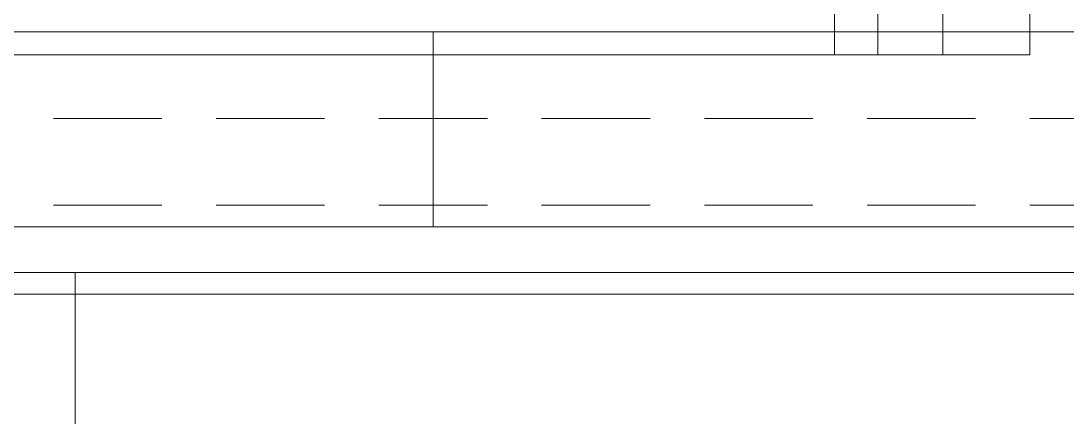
# Model space of a CAD drawing. Header units: metres. Extents: x -17822 to 152406, y -4219 to 19791.
# Drawn here: x 113706 to 113947.1, y 3194.9 to 3286.2 of the extents above; entities that cross this region are included whole.
import ezdxf

# ---------------------------------------------------------------- set-up
doc = ezdxf.new("R2010")
doc.units = ezdxf.units.M
doc.header["$LTSCALE"] = 100
doc.header["$MEASUREMENT"] = 0
doc.linetypes.add('HIDDEN', pattern=[0.375, 0.25, -0.125])
doc.layers.get('0').update_dxf_attribs({"color": 9, "lineweight": 9})
for name, color, linetype, lineweight in [('06A', 9, 'Continuous', 9), ('06B', 9, 'Continuous', 9), ('06D', 9, 'Continuous', 9)]:
    doc.layers.add(name, color=color, linetype=linetype, lineweight=lineweight)

# ---------------------------------------------------------------- blocks, each defined once
blk = doc.blocks.new('p-harpusta-ust')
at = {"layer": '06A'}
for points in [[(-947.46, 2083), (-947.46, 2083), (-902.46, 2083), (-902.46, 460), (-947.46, 460), (-947.46, 2083)], [(-902.46, 922.5), (-947.46, 922.5)]]:
    blk.add_lwpolyline(points, dxfattribs=at)
at = {"layer": '06D', "linetype": 'HIDDEN'}
for points in [[(-927.46, 460), (-927.46, 2083)], [(-907.46, 460), (-907.46, 2083)]]:
    blk.add_lwpolyline(points, dxfattribs=at)
blk = doc.blocks.new('krt-harpusta1')
blk.add_lwpolyline([(16786.22, 292.5), (16786.22, 337.5), (14425.84, 337.5), (14425.84, 1327.5), (16786.19, 1327.5), (16786.19, 1372.5), (14380.84, 1372.5), (14380.84, 292.5), (16786.22, 292.5)])
at = {"layer": '06D'}
blk.add_lwpolyline([(16786.19, 1372.5), (14380.84, 1372.5), (14380.84, 292.5), (16786.19, 292.5)], close=True, dxfattribs=at)
at = {"layer": '06D', "linetype": 'HIDDEN'}
for points in [[(16786.19, 1352.5), (14400.84, 1352.5), (14400.84, 312.5), (16786.22, 312.5), (16786.22, 312.5)], [(16786.19, 1337.5), (14415.84, 1337.5), (14415.84, 327.5), (16786.22, 327.5)]]:
    blk.add_lwpolyline(points, dxfattribs=at)
blk = doc.blocks.new('pergolecatikati_krtrevizegorunus')
at = {"layer": '06B'}
blk.add_lwpolyline([(-830, 1618), (-830, 3), (-800, 3), (-800, 90), (-30, 90), (-30, 3), (0, 3), (0, 1618), (-30, 1618), (-30, 1550), (-800, 1550), (-800, 1618)], close=True, dxfattribs=at)
blk = doc.blocks.new('p-cati_vw')
at = {"layer": '06D'}
for points in [[(3152, -3675.03), (3152, 54.97), (1705, 54.97), (1705, -1115), (920, -1115), (920, -1520), (45, -1517.03), (45, -3135), (920, -3135), (920, -3575.03), (1705, -3575.03), (1705, -3675.03)], [(555.51, -2760), (555.51, -2510), (55.51, -2510), (55.51, -2760)], [(555.51, -2760), (555.51, -3010), (55.51, -3010), (55.51, -2760)]]:
    blk.add_lwpolyline(points, close=True, dxfattribs=at)
at = {"layer": '06B', "rotation": 1.082915e-10}
blk.add_blockref('pergolecatikati_krtrevizegorunus', (890.51, -3138), dxfattribs=at)
at = {"layer": '06D', "rotation": 1.082915e-10}
for name, p in [('p-harpusta-ust', (947.46, -3600.03)), ('krt-harpusta1', (-16780.84, -3912.53))]:
    blk.add_blockref(name, p, dxfattribs=at)

msp = doc.modelspace()

# ---------------------------------------------------------------- block references
at = {"layer": '06D', "rotation": 269.9999999998917}
msp.add_blockref('p-cati_vw', (116478.49, 3283.68), dxfattribs=at)

doc.saveas('drawing.dxf')
